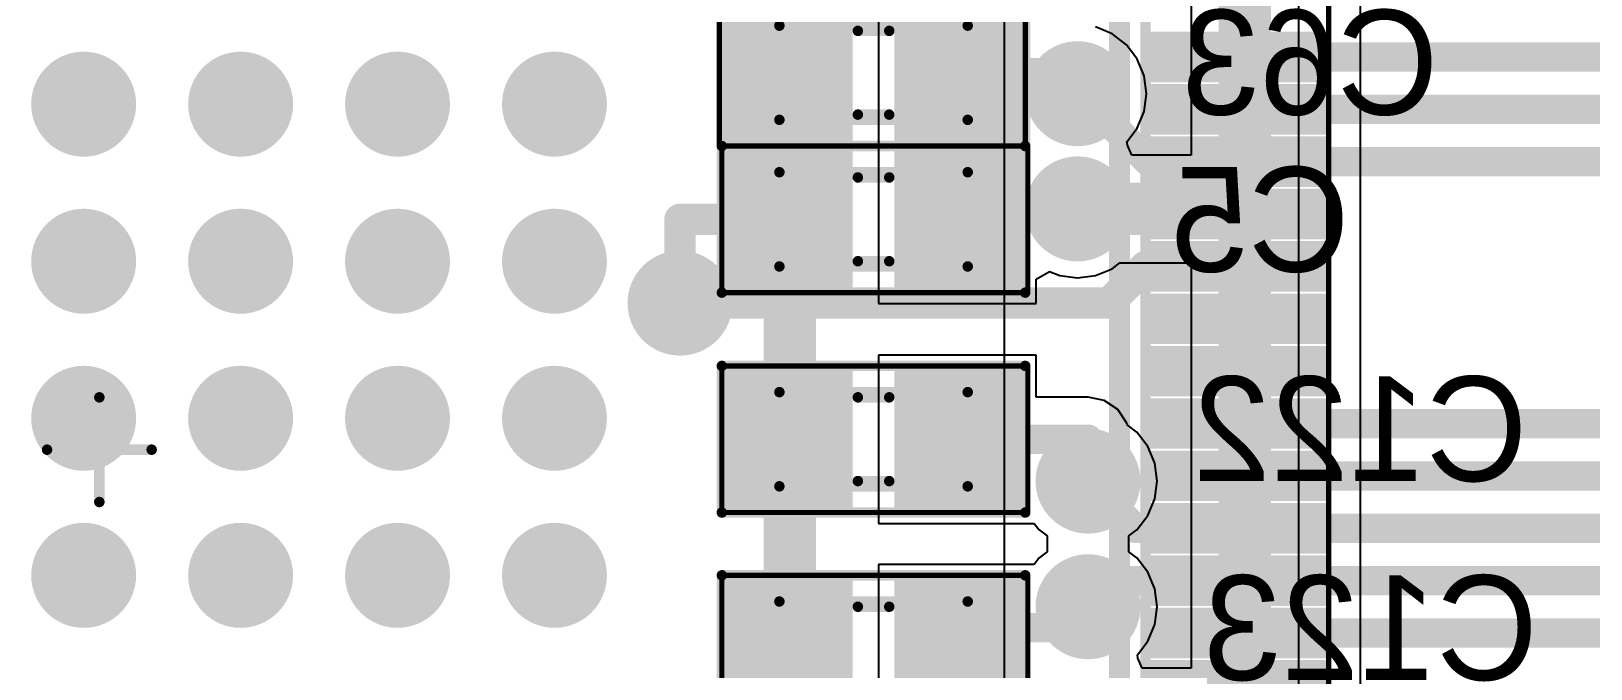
# Model space of a CAD drawing. Header units: millimetres. Extents: x 29 to 180, y 30 to 200.
# Drawn here: x 95.5 to 110.41, y 144.61 to 150.7 of the extents above; entities that cross this region are included whole.
import ezdxf

# ---------------------------------------------------------------- set-up
doc = ezdxf.new("R2010")
doc.units = ezdxf.units.MM
for name, color, linetype in [('BottomLayer', 5, 'Continuous'), ('BottomOverlay', 54, 'Continuous'), ('BottomPaste', 16, 'Continuous'), ('BottomSolder', 6, 'Continuous'), ('Mechanical13', 56, 'Continuous'), ('Mechanical15', 56, 'Continuous'), ('MultiLayer', 9, 'Continuous'), ('TopLayer', 1, 'Continuous'), ('TopOverlay', 2, 'Continuous'), ('TopPaste', 8, 'Continuous'), ('TopSolder', 216, 'Continuous'), ('ViaHoleLayer', 16, 'Continuous')]:
    doc.layers.add(name, color=color, linetype=linetype)

# ---------------------------------------------------------------- blocks, each defined once
blk = doc.blocks.new('SMD_C_0603_B_209')
at = {"layer": 'BottomLayer'}
for points in [[(-1.29999994, 0.5499989), (-1.29999994, -0.5499989), (-0.30000194, 0.5499989), (-0.30000194, -0.5499989)], [(0.2999994, 0.5499989), (0.2999994, -0.5499989), (1.2999974, 0.5499989), (1.2999974, -0.5499989)]]:
    blk.add_solid(points, dxfattribs=at)
at = {"layer": 'BottomOverlay', "const_width": 0.0999998}
for points in [[(-1.44999964, 0.7000011399999999), (-1.44999964, -0.7000011399999999)], [(1.44999964, 0.7000011399999999), (-1.44999964, 0.7000011399999999)], [(1.44999964, 0.7000011399999999), (1.44999964, -0.7000011399999999)], [(0.1499997, 0.40000174), (-0.1499997, 0.40000174)], [(0.1499997, -0.3999992), (-0.1499997, -0.3999992)], [(1.44999964, -0.7000011399999999), (-1.44999964, -0.7000011399999999)]]:
    blk.add_lwpolyline(points, dxfattribs=at)
at = {"layer": 'BottomOverlay', "const_width": 0.0499999}
for points in [[(-1.47499832, 0.7000011399999999, 1), (-1.42500096, 0.7000011399999999, 1)], [(-1.47499832, 0.7000011399999999, 1), (-1.42500096, 0.7000011399999999, 1)], [(1.42500096, 0.7000011399999999, 1), (1.47499832, 0.7000011399999999, 1)], [(1.42500096, 0.7000011399999999, 1), (1.47499832, 0.7000011399999999, 1)], [(-0.17499838, 0.40000174, 1), (-0.12500102, 0.40000174, 1)], [(0.12500102, 0.40000174, 1), (0.17499838, 0.40000174, 1)], [(-0.17499838, -0.3999992, 1), (-0.12500102, -0.3999992, 1)], [(0.12500102, -0.3999992, 1), (0.17499838, -0.3999992, 1)], [(-1.47499832, -0.7000011399999999, 1), (-1.42500096, -0.7000011399999999, 1)], [(-1.47499832, -0.7000011399999999, 1), (-1.42500096, -0.7000011399999999, 1)], [(1.42500096, -0.7000011399999999, 1), (1.47499832, -0.7000011399999999, 1)], [(1.42500096, -0.7000011399999999, 1), (1.47499832, -0.7000011399999999, 1)]]:
    blk.add_lwpolyline(points, format="xyb", close=True, dxfattribs=at)
at = {"layer": 'BottomPaste'}
for points in [[(-1.29999994, 0.5499989), (-1.29999994, -0.5499989), (-0.30000194, 0.5499989), (-0.30000194, -0.5499989)], [(0.2999994, 0.5499989), (0.2999994, -0.5499989), (1.2999974, 0.5499989), (1.2999974, -0.5499989)]]:
    blk.add_solid(points, dxfattribs=at)
at = {"layer": 'BottomSolder'}
for points in [[(-1.40159994, 0.6515989), (-1.40159994, -0.6515989), (-0.19840194, 0.6515989), (-0.19840194, -0.6515989)], [(0.1983994, 0.6515989), (0.1983994, -0.6515989), (1.4015974, 0.6515989), (1.4015974, -0.6515989)]]:
    blk.add_solid(points, dxfattribs=at)
at = {"layer": 'Mechanical13', "const_width": 0.0999998}
for points in [[(-0.90000074, 0.45000164), (-0.90000074, -0.4499991)], [(0.8999982, 0.45000164), (-0.90000074, 0.45000164)], [(0.8999982, 0.45000164), (0.8999982, -0.4499991)], [(0.8999982, -0.4499991), (-0.90000074, -0.4499991)]]:
    blk.add_lwpolyline(points, dxfattribs=at)
at = {"layer": 'Mechanical13', "const_width": 0.0499999}
for points in [[(-0.9249994199999999, 0.45000164, 1), (-0.8750020599999999, 0.45000164, 1)], [(-0.9249994199999999, 0.45000164, 1), (-0.8750020599999999, 0.45000164, 1)], [(0.8749995199999999, 0.45000164, 1), (0.9249968799999999, 0.45000164, 1)], [(0.8749995199999999, 0.45000164, 1), (0.9249968799999999, 0.45000164, 1)], [(-0.9249994199999999, -0.4499991, 1), (-0.8750020599999999, -0.4499991, 1)], [(-0.9249994199999999, -0.4499991, 1), (-0.8750020599999999, -0.4499991, 1)], [(0.8749995199999999, -0.4499991, 1), (0.9249968799999999, -0.4499991, 1)], [(0.8749995199999999, -0.4499991, 1), (0.9249968799999999, -0.4499991, 1)]]:
    blk.add_lwpolyline(points, format="xyb", close=True, dxfattribs=at)
at = {"layer": 'Mechanical15', "const_width": 0.0499999}
for points in [[(-1.47500086, 0.7000011399999999), (-1.47500086, -0.7000011399999999)], [(1.44999964, 0.7000011399999999), (-1.47500086, 0.7000011399999999)], [(1.44999964, 0.7000011399999999), (1.44999964, -0.7000011399999999)], [(1.44999964, -0.7000011399999999), (-1.47500086, -0.7000011399999999)]]:
    blk.add_lwpolyline(points, dxfattribs=at)
at = {"layer": 'Mechanical15', "const_width": 0.02499868}
for points in [[(-1.4875002, 0.7000011399999999, 1), (-1.46250152, 0.7000011399999999, 1)], [(-1.4875002, 0.7000011399999999, 1), (-1.46250152, 0.7000011399999999, 1)], [(1.4375003, 0.7000011399999999, 1), (1.46249898, 0.7000011399999999, 1)], [(1.4375003, 0.7000011399999999, 1), (1.46249898, 0.7000011399999999, 1)], [(-1.4875002, -0.7000011399999999, 1), (-1.46250152, -0.7000011399999999, 1)], [(-1.4875002, -0.7000011399999999, 1), (-1.46250152, -0.7000011399999999, 1)], [(1.4375003, -0.7000011399999999, 1), (1.46249898, -0.7000011399999999, 1)], [(1.4375003, -0.7000011399999999, 1), (1.46249898, -0.7000011399999999, 1)]]:
    blk.add_lwpolyline(points, format="xyb", close=True, dxfattribs=at)
blk = doc.blocks.new('SMD_C_0603_B_265')
at = {"layer": 'BottomLayer'}
for points in [[(-1.29999994, 0.5499989), (-1.29999994, -0.5499989), (-0.30000194, 0.5499989), (-0.30000194, -0.5499989)], [(0.2999994, 0.5499989), (0.2999994, -0.5499989), (1.2999974, 0.5499989), (1.2999974, -0.5499989)]]:
    blk.add_solid(points, dxfattribs=at)
at = {"layer": 'BottomOverlay', "const_width": 0.0999998}
for points in [[(-1.44999964, -0.7000011399999999), (-1.44999964, 0.7000011399999999)], [(-1.44999964, 0.7000011399999999), (1.44999964, 0.7000011399999999)], [(1.44999964, -0.7000011399999999), (1.44999964, 0.7000011399999999)], [(-0.1499997, 0.40000174), (0.1499997, 0.40000174)], [(-0.1499997, -0.3999992), (0.1499997, -0.3999992)], [(-1.44999964, -0.7000011399999999), (1.44999964, -0.7000011399999999)]]:
    blk.add_lwpolyline(points, dxfattribs=at)
at = {"layer": 'BottomOverlay', "const_width": 0.0499999}
for points in [[(-1.47499832, 0.7000011399999999, 1), (-1.42500096, 0.7000011399999999, 1)], [(-1.47499832, 0.7000011399999999, 1), (-1.42500096, 0.7000011399999999, 1)], [(1.42500096, 0.7000011399999999, 1), (1.47499832, 0.7000011399999999, 1)], [(1.42500096, 0.7000011399999999, 1), (1.47499832, 0.7000011399999999, 1)], [(-0.17499838, 0.40000174, 1), (-0.12500102, 0.40000174, 1)], [(0.12500102, 0.40000174, 1), (0.17499838, 0.40000174, 1)], [(-0.17499838, -0.3999992, 1), (-0.12500102, -0.3999992, 1)], [(0.12500102, -0.3999992, 1), (0.17499838, -0.3999992, 1)], [(-1.47499832, -0.7000011399999999, 1), (-1.42500096, -0.7000011399999999, 1)], [(-1.47499832, -0.7000011399999999, 1), (-1.42500096, -0.7000011399999999, 1)], [(1.42500096, -0.7000011399999999, 1), (1.47499832, -0.7000011399999999, 1)], [(1.42500096, -0.7000011399999999, 1), (1.47499832, -0.7000011399999999, 1)]]:
    blk.add_lwpolyline(points, format="xyb", close=True, dxfattribs=at)
at = {"layer": 'BottomPaste'}
for points in [[(-1.29999994, 0.5499989), (-1.29999994, -0.5499989), (-0.30000194, 0.5499989), (-0.30000194, -0.5499989)], [(0.2999994, 0.5499989), (0.2999994, -0.5499989), (1.2999974, 0.5499989), (1.2999974, -0.5499989)]]:
    blk.add_solid(points, dxfattribs=at)
at = {"layer": 'BottomSolder'}
for points in [[(-1.40159994, 0.6515989), (-1.40159994, -0.6515989), (-0.19840194, 0.6515989), (-0.19840194, -0.6515989)], [(0.1983994, 0.6515989), (0.1983994, -0.6515989), (1.4015974, 0.6515989), (1.4015974, -0.6515989)]]:
    blk.add_solid(points, dxfattribs=at)
at = {"layer": 'Mechanical13', "const_width": 0.0999998}
for points in [[(-0.90000074, -0.4499991), (-0.90000074, 0.45000164)], [(-0.90000074, 0.45000164), (0.8999982, 0.45000164)], [(0.8999982, -0.4499991), (0.8999982, 0.45000164)], [(-0.90000074, -0.4499991), (0.8999982, -0.4499991)]]:
    blk.add_lwpolyline(points, dxfattribs=at)
at = {"layer": 'Mechanical13', "const_width": 0.0499999}
for points in [[(-0.9249994199999999, 0.45000164, 1), (-0.8750020599999999, 0.45000164, 1)], [(-0.9249994199999999, 0.45000164, 1), (-0.8750020599999999, 0.45000164, 1)], [(0.8749995199999999, 0.45000164, 1), (0.9249968799999999, 0.45000164, 1)], [(0.8749995199999999, 0.45000164, 1), (0.9249968799999999, 0.45000164, 1)], [(-0.9249994199999999, -0.4499991, 1), (-0.8750020599999999, -0.4499991, 1)], [(-0.9249994199999999, -0.4499991, 1), (-0.8750020599999999, -0.4499991, 1)], [(0.8749995199999999, -0.4499991, 1), (0.9249968799999999, -0.4499991, 1)], [(0.8749995199999999, -0.4499991, 1), (0.9249968799999999, -0.4499991, 1)]]:
    blk.add_lwpolyline(points, format="xyb", close=True, dxfattribs=at)
at = {"layer": 'Mechanical15', "const_width": 0.0499999}
for points in [[(-1.47500086, -0.7000011399999999), (-1.47500086, 0.7000011399999999)], [(-1.47500086, 0.7000011399999999), (1.44999964, 0.7000011399999999)], [(1.44999964, -0.7000011399999999), (1.44999964, 0.7000011399999999)], [(-1.47500086, -0.7000011399999999), (1.44999964, -0.7000011399999999)]]:
    blk.add_lwpolyline(points, dxfattribs=at)
at = {"layer": 'Mechanical15', "const_width": 0.02499868}
for points in [[(-1.4875002, 0.7000011399999999, 1), (-1.46250152, 0.7000011399999999, 1)], [(-1.4875002, 0.7000011399999999, 1), (-1.46250152, 0.7000011399999999, 1)], [(1.4375003, 0.7000011399999999, 1), (1.46249898, 0.7000011399999999, 1)], [(1.4375003, 0.7000011399999999, 1), (1.46249898, 0.7000011399999999, 1)], [(-1.4875002, -0.7000011399999999, 1), (-1.46250152, -0.7000011399999999, 1)], [(-1.4875002, -0.7000011399999999, 1), (-1.46250152, -0.7000011399999999, 1)], [(1.4375003, -0.7000011399999999, 1), (1.46249898, -0.7000011399999999, 1)], [(1.4375003, -0.7000011399999999, 1), (1.46249898, -0.7000011399999999, 1)]]:
    blk.add_lwpolyline(points, format="xyb", close=True, dxfattribs=at)
blk = doc.blocks.new('SMD_C_0603_B_319')
at = {"layer": 'BottomLayer'}
for points in [[(-1.29999994, 0.5499989), (-1.29999994, -0.5499989), (-0.30000194, 0.5499989), (-0.30000194, -0.5499989)], [(0.2999994, 0.5499989), (0.2999994, -0.5499989), (1.2999974, 0.5499989), (1.2999974, -0.5499989)]]:
    blk.add_solid(points, dxfattribs=at)
at = {"layer": 'BottomOverlay', "const_width": 0.0999998}
for points in [[(-1.44999964, 0.7000011399999999), (-1.44999964, -0.7000011399999999)], [(1.44999964, 0.7000011399999999), (-1.44999964, 0.7000011399999999)], [(1.44999964, 0.7000011399999999), (1.44999964, -0.7000011399999999)], [(0.1499997, 0.40000174), (-0.1499997, 0.40000174)], [(0.1499997, -0.3999992), (-0.1499997, -0.3999992)], [(1.44999964, -0.7000011399999999), (-1.44999964, -0.7000011399999999)]]:
    blk.add_lwpolyline(points, dxfattribs=at)
at = {"layer": 'BottomOverlay', "const_width": 0.0499999}
for points in [[(-1.47499832, 0.7000011399999999, 1), (-1.42500096, 0.7000011399999999, 1)], [(-1.47499832, 0.7000011399999999, 1), (-1.42500096, 0.7000011399999999, 1)], [(1.42500096, 0.7000011399999999, 1), (1.47499832, 0.7000011399999999, 1)], [(1.42500096, 0.7000011399999999, 1), (1.47499832, 0.7000011399999999, 1)], [(-0.17499838, 0.40000174, 1), (-0.12500102, 0.40000174, 1)], [(0.12500102, 0.40000174, 1), (0.17499838, 0.40000174, 1)], [(-0.17499838, -0.3999992, 1), (-0.12500102, -0.3999992, 1)], [(0.12500102, -0.3999992, 1), (0.17499838, -0.3999992, 1)], [(-1.47499832, -0.7000011399999999, 1), (-1.42500096, -0.7000011399999999, 1)], [(-1.47499832, -0.7000011399999999, 1), (-1.42500096, -0.7000011399999999, 1)], [(1.42500096, -0.7000011399999999, 1), (1.47499832, -0.7000011399999999, 1)], [(1.42500096, -0.7000011399999999, 1), (1.47499832, -0.7000011399999999, 1)]]:
    blk.add_lwpolyline(points, format="xyb", close=True, dxfattribs=at)
at = {"layer": 'BottomPaste'}
for points in [[(-1.29999994, 0.5499989), (-1.29999994, -0.5499989), (-0.30000194, 0.5499989), (-0.30000194, -0.5499989)], [(0.2999994, 0.5499989), (0.2999994, -0.5499989), (1.2999974, 0.5499989), (1.2999974, -0.5499989)]]:
    blk.add_solid(points, dxfattribs=at)
at = {"layer": 'BottomSolder'}
for points in [[(-1.40159994, 0.6515989), (-1.40159994, -0.6515989), (-0.19840194, 0.6515989), (-0.19840194, -0.6515989)], [(0.1983994, 0.6515989), (0.1983994, -0.6515989), (1.4015974, 0.6515989), (1.4015974, -0.6515989)]]:
    blk.add_solid(points, dxfattribs=at)
at = {"layer": 'Mechanical13', "const_width": 0.0999998}
for points in [[(-0.90000074, 0.45000164), (-0.90000074, -0.4499991)], [(0.8999982, 0.45000164), (-0.90000074, 0.45000164)], [(0.8999982, 0.45000164), (0.8999982, -0.4499991)], [(0.8999982, -0.4499991), (-0.90000074, -0.4499991)]]:
    blk.add_lwpolyline(points, dxfattribs=at)
at = {"layer": 'Mechanical13', "const_width": 0.0499999}
for points in [[(-0.9249994199999999, 0.45000164, 1), (-0.8750020599999999, 0.45000164, 1)], [(-0.9249994199999999, 0.45000164, 1), (-0.8750020599999999, 0.45000164, 1)], [(0.8749995199999999, 0.45000164, 1), (0.9249968799999999, 0.45000164, 1)], [(0.8749995199999999, 0.45000164, 1), (0.9249968799999999, 0.45000164, 1)], [(-0.9249994199999999, -0.4499991, 1), (-0.8750020599999999, -0.4499991, 1)], [(-0.9249994199999999, -0.4499991, 1), (-0.8750020599999999, -0.4499991, 1)], [(0.8749995199999999, -0.4499991, 1), (0.9249968799999999, -0.4499991, 1)], [(0.8749995199999999, -0.4499991, 1), (0.9249968799999999, -0.4499991, 1)]]:
    blk.add_lwpolyline(points, format="xyb", close=True, dxfattribs=at)
at = {"layer": 'Mechanical15', "const_width": 0.0499999}
for points in [[(-1.47500086, 0.7000011399999999), (-1.47500086, -0.7000011399999999)], [(1.44999964, 0.7000011399999999), (-1.47500086, 0.7000011399999999)], [(1.44999964, 0.7000011399999999), (1.44999964, -0.7000011399999999)], [(1.44999964, -0.7000011399999999), (-1.47500086, -0.7000011399999999)]]:
    blk.add_lwpolyline(points, dxfattribs=at)
at = {"layer": 'Mechanical15', "const_width": 0.02499868}
for points in [[(-1.4875002, 0.7000011399999999, 1), (-1.46250152, 0.7000011399999999, 1)], [(-1.4875002, 0.7000011399999999, 1), (-1.46250152, 0.7000011399999999, 1)], [(1.4375003, 0.7000011399999999, 1), (1.46249898, 0.7000011399999999, 1)], [(1.4375003, 0.7000011399999999, 1), (1.46249898, 0.7000011399999999, 1)], [(-1.4875002, -0.7000011399999999, 1), (-1.46250152, -0.7000011399999999, 1)], [(-1.4875002, -0.7000011399999999, 1), (-1.46250152, -0.7000011399999999, 1)], [(1.4375003, -0.7000011399999999, 1), (1.46249898, -0.7000011399999999, 1)], [(1.4375003, -0.7000011399999999, 1), (1.46249898, -0.7000011399999999, 1)]]:
    blk.add_lwpolyline(points, format="xyb", close=True, dxfattribs=at)
blk = doc.blocks.new('SMD_C_0603_B_320')
at = {"layer": 'BottomLayer'}
for points in [[(-1.29999994, 0.5499989), (-1.29999994, -0.5499989), (-0.30000194, 0.5499989), (-0.30000194, -0.5499989)], [(0.2999994, 0.5499989), (0.2999994, -0.5499989), (1.2999974, 0.5499989), (1.2999974, -0.5499989)]]:
    blk.add_solid(points, dxfattribs=at)
at = {"layer": 'BottomOverlay', "const_width": 0.0999998}
for points in [[(-1.44999964, 0.7000011399999999), (-1.44999964, -0.7000011399999999)], [(1.44999964, 0.7000011399999999), (-1.44999964, 0.7000011399999999)], [(1.44999964, 0.7000011399999999), (1.44999964, -0.7000011399999999)], [(0.1499997, 0.40000174), (-0.1499997, 0.40000174)], [(0.1499997, -0.3999992), (-0.1499997, -0.3999992)], [(1.44999964, -0.7000011399999999), (-1.44999964, -0.7000011399999999)]]:
    blk.add_lwpolyline(points, dxfattribs=at)
at = {"layer": 'BottomOverlay', "const_width": 0.0499999}
for points in [[(-1.47499832, 0.7000011399999999, 1), (-1.42500096, 0.7000011399999999, 1)], [(-1.47499832, 0.7000011399999999, 1), (-1.42500096, 0.7000011399999999, 1)], [(1.42500096, 0.7000011399999999, 1), (1.47499832, 0.7000011399999999, 1)], [(1.42500096, 0.7000011399999999, 1), (1.47499832, 0.7000011399999999, 1)], [(-0.17499838, 0.40000174, 1), (-0.12500102, 0.40000174, 1)], [(0.12500102, 0.40000174, 1), (0.17499838, 0.40000174, 1)], [(-0.17499838, -0.3999992, 1), (-0.12500102, -0.3999992, 1)], [(0.12500102, -0.3999992, 1), (0.17499838, -0.3999992, 1)], [(-1.47499832, -0.7000011399999999, 1), (-1.42500096, -0.7000011399999999, 1)], [(-1.47499832, -0.7000011399999999, 1), (-1.42500096, -0.7000011399999999, 1)], [(1.42500096, -0.7000011399999999, 1), (1.47499832, -0.7000011399999999, 1)], [(1.42500096, -0.7000011399999999, 1), (1.47499832, -0.7000011399999999, 1)]]:
    blk.add_lwpolyline(points, format="xyb", close=True, dxfattribs=at)
at = {"layer": 'BottomPaste'}
for points in [[(-1.29999994, 0.5499989), (-1.29999994, -0.5499989), (-0.30000194, 0.5499989), (-0.30000194, -0.5499989)], [(0.2999994, 0.5499989), (0.2999994, -0.5499989), (1.2999974, 0.5499989), (1.2999974, -0.5499989)]]:
    blk.add_solid(points, dxfattribs=at)
at = {"layer": 'BottomSolder'}
for points in [[(-1.40159994, 0.6515989), (-1.40159994, -0.6515989), (-0.19840194, 0.6515989), (-0.19840194, -0.6515989)], [(0.1983994, 0.6515989), (0.1983994, -0.6515989), (1.4015974, 0.6515989), (1.4015974, -0.6515989)]]:
    blk.add_solid(points, dxfattribs=at)
at = {"layer": 'Mechanical13', "const_width": 0.0999998}
for points in [[(-0.90000074, 0.45000164), (-0.90000074, -0.4499991)], [(0.8999982, 0.45000164), (-0.90000074, 0.45000164)], [(0.8999982, 0.45000164), (0.8999982, -0.4499991)], [(0.8999982, -0.4499991), (-0.90000074, -0.4499991)]]:
    blk.add_lwpolyline(points, dxfattribs=at)
at = {"layer": 'Mechanical13', "const_width": 0.0499999}
for points in [[(-0.9249994199999999, 0.45000164, 1), (-0.8750020599999999, 0.45000164, 1)], [(-0.9249994199999999, 0.45000164, 1), (-0.8750020599999999, 0.45000164, 1)], [(0.8749995199999999, 0.45000164, 1), (0.9249968799999999, 0.45000164, 1)], [(0.8749995199999999, 0.45000164, 1), (0.9249968799999999, 0.45000164, 1)], [(-0.9249994199999999, -0.4499991, 1), (-0.8750020599999999, -0.4499991, 1)], [(-0.9249994199999999, -0.4499991, 1), (-0.8750020599999999, -0.4499991, 1)], [(0.8749995199999999, -0.4499991, 1), (0.9249968799999999, -0.4499991, 1)], [(0.8749995199999999, -0.4499991, 1), (0.9249968799999999, -0.4499991, 1)]]:
    blk.add_lwpolyline(points, format="xyb", close=True, dxfattribs=at)
at = {"layer": 'Mechanical15', "const_width": 0.0499999}
for points in [[(-1.47500086, 0.7000011399999999), (-1.47500086, -0.7000011399999999)], [(1.44999964, 0.7000011399999999), (-1.47500086, 0.7000011399999999)], [(1.44999964, 0.7000011399999999), (1.44999964, -0.7000011399999999)], [(1.44999964, -0.7000011399999999), (-1.47500086, -0.7000011399999999)]]:
    blk.add_lwpolyline(points, dxfattribs=at)
at = {"layer": 'Mechanical15', "const_width": 0.02499868}
for points in [[(-1.4875002, 0.7000011399999999, 1), (-1.46250152, 0.7000011399999999, 1)], [(-1.4875002, 0.7000011399999999, 1), (-1.46250152, 0.7000011399999999, 1)], [(1.4375003, 0.7000011399999999, 1), (1.46249898, 0.7000011399999999, 1)], [(1.4375003, 0.7000011399999999, 1), (1.46249898, 0.7000011399999999, 1)], [(-1.4875002, -0.7000011399999999, 1), (-1.46250152, -0.7000011399999999, 1)], [(-1.4875002, -0.7000011399999999, 1), (-1.46250152, -0.7000011399999999, 1)], [(1.4375003, -0.7000011399999999, 1), (1.46249898, -0.7000011399999999, 1)], [(1.4375003, -0.7000011399999999, 1), (1.46249898, -0.7000011399999999, 1)]]:
    blk.add_lwpolyline(points, format="xyb", close=True, dxfattribs=at)
blk = doc.blocks.new('SOT486_1_V_621')
at = {"layer": 'Mechanical13', "const_width": 0.0999998}
blk.add_lwpolyline([(10.00000032, 10.00000032), (-9.99999778, 10.00000032)], dxfattribs=at)
at = {"layer": 'Mechanical15'}
for points, const_width in [([(11.7500019, 11.7500019), (-11.74999936, 11.7500019)], 0.0499999), ([(2.54e-06, -0.499999), (2.54e-06, 0.50000154)], 0.0999998), ([(0.50000154, 0), (-0.499999, 0)], 0.0999998)]:
    blk.add_lwpolyline(points, dxfattribs=dict(at, const_width=const_width))
at = {"layer": 'Mechanical15', "const_width": 0.0499999}
for points in [[(-0.02499614, 0.50000154, 1), (0.02500122, 0.50000154, 1)], [(-0.52499768, 0, 1), (-0.47500032, 0, 1)], [(0.47500286, 0, 1), (0.52500022, 0, 1)], [(-0.02499614, -0.499999, 1), (0.02500122, -0.499999, 1)]]:
    blk.add_lwpolyline(points, format="xyb", close=True, dxfattribs=at)
at = {"layer": 'TopLayer'}
for points in [[(-3.8899973, 10.15000256), (-3.60999786, 10.15000256), (-3.8899973, 11.64999956), (-3.60999786, 11.64999956)], [(-3.3899983, 10.15000256), (-3.10999886, 10.15000256), (-3.3899983, 11.64999956), (-3.10999886, 11.64999956)], [(-2.8899993, 10.15000256), (-2.60999986, 10.15000256), (-2.8899993, 11.64999956), (-2.60999986, 11.64999956)], [(-2.38999776, 10.15000256), (-2.10999832, 10.15000256), (-2.38999776, 11.64999956), (-2.10999832, 11.64999956)], [(-1.88999876, 10.15000256), (-1.60999932, 10.15000256), (-1.88999876, 11.64999956), (-1.60999932, 11.64999956)], [(-1.38999722, 10.15000256), (-1.10999778, 10.15000256), (-1.38999722, 11.64999956), (-1.10999778, 11.64999956)], [(-0.88999822, 10.15000256), (-0.60999878, 10.15000256), (-0.88999822, 11.64999956), (-0.60999878, 11.64999956)], [(-0.38999922, 10.15000256), (-0.10999978, 10.15000256), (-0.38999922, 11.64999956), (-0.10999978, 11.64999956)], [(0.11000232, 10.15000256), (0.39000176, 10.15000256), (0.11000232, 11.64999956), (0.39000176, 11.64999956)], [(0.61000132, 10.15000256), (0.89000076, 10.15000256), (0.61000132, 11.64999956), (0.89000076, 11.64999956)], [(1.11000286, 10.15000256), (1.3900023, 10.15000256), (1.11000286, 11.64999956), (1.3900023, 11.64999956)], [(1.61000186, 10.15000256), (1.8900013, 10.15000256), (1.61000186, 11.64999956), (1.8900013, 11.64999956)]]:
    blk.add_solid(points, dxfattribs=at)
at = {"layer": 'TopOverlay', "const_width": 0.1999996}
blk.add_lwpolyline([(9.750000819999999, 9.750000819999999), (-9.74999828, 9.750000819999999)], dxfattribs=at)
at = {"layer": 'TopPaste'}
for points in [[(-3.8899973, 10.15000256), (-3.60999786, 10.15000256), (-3.8899973, 11.64999956), (-3.60999786, 11.64999956)], [(-3.3899983, 10.15000256), (-3.10999886, 10.15000256), (-3.3899983, 11.64999956), (-3.10999886, 11.64999956)], [(-2.8899993, 10.15000256), (-2.60999986, 10.15000256), (-2.8899993, 11.64999956), (-2.60999986, 11.64999956)], [(-2.38999776, 10.15000256), (-2.10999832, 10.15000256), (-2.38999776, 11.64999956), (-2.10999832, 11.64999956)], [(-1.88999876, 10.15000256), (-1.60999932, 10.15000256), (-1.88999876, 11.64999956), (-1.60999932, 11.64999956)], [(-1.38999722, 10.15000256), (-1.10999778, 10.15000256), (-1.38999722, 11.64999956), (-1.10999778, 11.64999956)], [(-0.88999822, 10.15000256), (-0.60999878, 10.15000256), (-0.88999822, 11.64999956), (-0.60999878, 11.64999956)], [(-0.38999922, 10.15000256), (-0.10999978, 10.15000256), (-0.38999922, 11.64999956), (-0.10999978, 11.64999956)], [(0.11000232, 10.15000256), (0.39000176, 10.15000256), (0.11000232, 11.64999956), (0.39000176, 11.64999956)], [(0.61000132, 10.15000256), (0.89000076, 10.15000256), (0.61000132, 11.64999956), (0.89000076, 11.64999956)], [(1.11000286, 10.15000256), (1.3900023, 10.15000256), (1.11000286, 11.64999956), (1.3900023, 11.64999956)], [(1.61000186, 10.15000256), (1.8900013, 10.15000256), (1.61000186, 11.64999956), (1.8900013, 11.64999956)]]:
    blk.add_solid(points, dxfattribs=at)
at = {"layer": 'TopSolder'}
for points in [[(-3.9915973, 10.04840256), (-3.50839786, 10.04840256), (-3.9915973, 11.75159956), (-3.50839786, 11.75159956)], [(-3.4915983, 10.04840256), (-3.00839886, 10.04840256), (-3.4915983, 11.75159956), (-3.00839886, 11.75159956)], [(-2.9915993, 10.04840256), (-2.50839986, 10.04840256), (-2.9915993, 11.75159956), (-2.50839986, 11.75159956)], [(-2.49159776, 10.04840256), (-2.00839832, 10.04840256), (-2.49159776, 11.75159956), (-2.00839832, 11.75159956)], [(-1.99159876, 10.04840256), (-1.50839932, 10.04840256), (-1.99159876, 11.75159956), (-1.50839932, 11.75159956)], [(-1.49159722, 10.04840256), (-1.00839778, 10.04840256), (-1.49159722, 11.75159956), (-1.00839778, 11.75159956)], [(-0.99159822, 10.04840256), (-0.5083987799999999, 10.04840256), (-0.99159822, 11.75159956), (-0.5083987799999999, 11.75159956)], [(-0.4915992199999999, 10.04840256), (-0.008399779999999999, 10.04840256), (-0.4915992199999999, 11.75159956), (-0.008399779999999999, 11.75159956)], [(0.00840232, 10.04840256), (0.49160176, 10.04840256), (0.00840232, 11.75159956), (0.49160176, 11.75159956)], [(0.5084013199999999, 10.04840256), (0.99160076, 10.04840256), (0.5084013199999999, 11.75159956), (0.99160076, 11.75159956)], [(1.00840286, 10.04840256), (1.4916023, 10.04840256), (1.00840286, 11.75159956), (1.4916023, 11.75159956)], [(1.50840186, 10.04840256), (1.9916013, 10.04840256), (1.50840186, 11.75159956), (1.9916013, 11.75159956)], [(2.00840086, 10.04840256), (2.4916003, 10.04840256), (2.00840086, 11.75159956), (2.4916003, 11.75159956)]]:
    blk.add_solid(points, dxfattribs=at)

msp = doc.modelspace()

# ---------------------------------------------------------------- linework, layer by layer
at = {"layer": 'BottomLayer'}
for p, q in [((108.1999995, 156.88612768), (108.20000204, 137.06702584)), ((107.61387418, 149.00000172), (107.61387418, 156.20000002)), ((106.58612922, 155.06882118), (106.58612922, 149.51363544)), ((103.59600566, 150.8960025), (103.59600566, 149.49600276)), ((105.82982136, 150.67127092), (105.67072846, 150.73716868)), ((105.9664378, 150.56644004), (105.82982136, 150.67127092)), ((106.07126868, 150.4298236), (105.9664378, 150.56644004)), ((106.13716644, 150.2707307), (106.07126868, 150.4298236)), ((106.1596429, 150.10000206), (106.13716644, 150.2707307)), ((106.13716644, 149.92927342), (106.1596429, 150.10000206)), ((106.07126868, 149.77018052), (106.13716644, 149.92927342)), ((105.97186578, 149.64063544), (106.07126868, 149.77018052)), ((105.97726836, 149.60874574), (105.97186578, 149.64063544)), ((106.01876688, 149.51363544), (105.97726836, 149.60874574)), ((103.59600566, 149.49600276), (103.5960082, 149.49600276)), ((103.5960082, 149.49600276), (103.5960082, 148.09600302)), ((106.58612922, 149.51363544), (106.01876688, 149.51363544)), ((107.61387418, 143.99977296), (107.61387418, 149.00000172)), ((105.8296715, 148.4284941), (105.90447196, 148.48589048)), ((105.90447196, 148.48589048), (106.58612922, 148.48589048)), ((106.58612922, 148.48589048), (106.58612922, 144.61364524)), ((105.1040062, 148.32858066), (105.23100874, 148.40323634)), ((105.23100874, 148.40323634), (105.32912132, 148.36259634)), ((105.32912132, 148.36259634), (105.49984996, 148.34011988)), ((105.49984996, 148.34011988), (105.6705786, 148.36259634)), ((105.6705786, 148.36259634), (105.8296715, 148.4284941)), ((105.1040062, 148.09600302), (105.1040062, 148.32858066)), ((103.5960082, 148.09600302), (105.1040062, 148.09600302)), ((105.1040062, 147.60399994), (103.5960082, 147.60399994)), ((103.5960082, 147.60399994), (103.5960082, 145.99600214)), ((105.1040062, 147.20171982), (105.1040062, 147.60399994)), ((105.60000216, 147.20171982), (105.1040062, 147.20171982)), ((105.75373312, 147.17114076), (105.60000216, 147.20171982)), ((105.88406052, 147.0840594), (105.75373312, 147.17114076)), ((105.97114188, 146.953732), (105.88406052, 147.0840594)), ((105.97446674, 146.93701372), (105.97114188, 146.953732)), ((106.06644014, 146.86643982), (105.97446674, 146.93701372)), ((106.17127102, 146.72982338), (106.06644014, 146.86643982)), ((106.23716878, 146.57073048), (106.17127102, 146.72982338)), ((106.25964524, 146.40000184), (106.23716878, 146.57073048)), ((106.23716878, 146.2292732), (106.25964524, 146.40000184)), ((106.17127102, 146.0701803), (106.23716878, 146.2292732)), ((103.5960082, 145.99600214), (105.08565216, 145.99600214)), ((105.08565216, 145.99600214), (105.13356418, 145.93356386)), ((106.06644014, 145.93356386), (106.17127102, 146.0701803)), ((105.13356418, 145.93356386), (105.20835194, 145.8761751)), ((105.20835194, 145.8761751), (105.20835194, 145.72382844)), ((105.99165238, 145.8761751), (106.06644014, 145.93356386)), ((105.99165238, 145.72382844), (105.99165238, 145.8761751)), ((105.13356418, 145.66643968), (105.08565216, 145.60399886)), ((105.20835194, 145.72382844), (105.13356418, 145.66643968)), ((106.06644014, 145.66643968), (105.99165238, 145.72382844)), ((106.17127102, 145.52982324), (106.06644014, 145.66643968)), ((105.08565216, 145.60399886), (103.5960082, 145.60399886)), ((103.5960082, 145.60399886), (103.5960082, 143.99600106)), ((106.23716878, 145.37073034), (106.17127102, 145.52982324)), ((106.25964524, 145.2000017), (106.23716878, 145.37073034)), ((106.23716878, 145.02927306), (106.25964524, 145.2000017)), ((106.17127102, 144.87018016), (106.23716878, 145.02927306)), ((106.07187574, 144.74064524), (106.17127102, 144.87018016)), ((106.07728848, 144.7087149), (106.07187574, 144.74064524)), ((106.11878192, 144.61364524), (106.07728848, 144.7087149)), ((106.58612922, 144.61364524), (106.11878192, 144.61364524))]:
    msp.add_line(p, q, dxfattribs=at)
for points, const_width in [([(107.1000017, 149.00000172), (107.1000017, 156.20000002)], 0.499999), ([(102.75000532, 150.30000166), (102.75000532, 151.7000014)], 0.499999), ([(102.75000786, 148.90000192), (102.75000786, 150.29999912)], 0.499999), ([(102.75000532, 150.30000166), (102.75000786, 150.29999912)], 0.2999994), ([(104.35000466, 150.30000166), (105.30000022, 150.30000166)], 0.27999944), ([(105.30000022, 150.30000166), (105.49999982, 150.10000206)], 0.27999944), ([(105.49984996, 148.99976296), (107.09976294, 148.99976296)], 0.499999), ([(107.09976294, 148.99976296), (107.1000017, 149.00000172)], 0.499999), ([(107.1000017, 143.99977296), (107.1000017, 149.00000172)], 0.499999), ([(102.75000786, 146.80000104), (102.75000786, 148.90000192)], 0.499999), ([(104.450007, 148.80000212), (104.64976784, 148.99976296)], 0.2999994), ([(104.64976784, 148.99976296), (105.49984996, 148.99976296)], 0.2999994), ([(101.6999998, 148.10000098), (101.6999998, 148.90000192)], 0.2999994), ([(101.6999998, 148.90000192), (102.75000786, 148.90000192)], 0.2999994), ([(104.3500072, 148.90000192), (104.450007, 148.80000212)], 0.2999994), ([(102.75000786, 144.79999996), (102.75000786, 146.80000104)], 0.499999), ([(104.3500072, 146.80000104), (105.60000216, 146.80000104)], 0.27999944), ([(105.60000216, 146.40000184), (105.60000216, 146.80000104)], 0.27999944), ([(104.3500072, 145.1000019), (104.450007, 145.0000021)], 0.27999944), ([(105.49999982, 145.0000021), (105.60000216, 145.10000444)], 0.27999944), ([(105.60000216, 145.10000444), (105.60000216, 145.2000017)], 0.27999944), ([(102.75000786, 143.20000062), (102.75000786, 144.79999996)], 0.499999), ([(104.450007, 145.0000021), (105.49999982, 145.0000021)], 0.27999944)]:
    msp.add_lwpolyline(points, dxfattribs=dict(at, const_width=const_width))
for points, const_width in [([(102.62500684, 150.30000166, 1), (102.8750038, 150.30000166, 1)], 0.2499995), ([(102.62500938, 150.29999912, 1), (102.87500634, 150.29999912, 1)], 0.2499995), ([(102.67500674, 150.30000166, 1), (102.8250039, 150.30000166, 1)], 0.1499997), ([(102.67500928, 150.29999912, 1), (102.82500644, 150.29999912, 1)], 0.1499997), ([(104.2800048, 150.30000166, 1), (104.42000452, 150.30000166, 1)], 0.13999972), ([(105.30000022, 150.10000206, 1), (105.69999942, 150.10000206, 1)], 0.3999992), ([(105.23000036, 150.30000166, 1), (105.37000008, 150.30000166, 1)], 0.13999972), ([(105.23000036, 150.30000166, 1), (105.37000008, 150.30000166, 1)], 0.13999972), ([(95.79997096, 149.999954, 1), (96.19997015999999, 149.999954, 1)], 0.3999992), ([(97.2999705, 149.999954, 1), (97.6999697, 149.999954, 1)], 0.3999992), ([(98.79997003999999, 149.999954, 1), (99.19996924, 149.999954, 1)], 0.3999992), ([(100.29996958, 149.999954, 1), (100.69996878, 149.999954, 1)], 0.3999992), ([(105.42999996, 150.10000206, 1), (105.56999968, 150.10000206, 1)], 0.13999972), ([(105.29985036, 148.99976296, 1), (105.69984956, 148.99976296, 1)], 0.3999992), ([(105.37485148, 148.99976296, 1), (105.62484844, 148.99976296, 1)], 0.2499995), ([(106.97476446, 148.99976296, 1), (107.22476142, 148.99976296, 1)], 0.2499995), ([(106.97476446, 148.99976296, 1), (107.22476142, 148.99976296, 1)], 0.2499995), ([(106.97500322, 149.00000172, 1), (107.22500018, 149.00000172, 1)], 0.2499995), ([(106.97500322, 149.00000172, 1), (107.22500018, 149.00000172, 1)], 0.2499995), ([(106.97500322, 149.00000172, 1), (107.22500018, 149.00000172, 1)], 0.2499995), ([(102.62500938, 148.90000192, 1), (102.87500634, 148.90000192, 1)], 0.2499995), ([(102.62500938, 148.90000192, 1), (102.87500634, 148.90000192, 1)], 0.2499995), ([(104.57476926, 148.99976296, 1), (104.72476642, 148.99976296, 1)], 0.1499997), ([(104.57476926, 148.99976296, 1), (104.72476642, 148.99976296, 1)], 0.1499997), ([(105.42485138, 148.99976296, 1), (105.57484854, 148.99976296, 1)], 0.1499997), ([(101.62500122, 148.90000192, 1), (101.77499838, 148.90000192, 1)], 0.1499997), ([(101.62500122, 148.90000192, 1), (101.77499838, 148.90000192, 1)], 0.1499997), ([(102.67500928, 148.90000192, 1), (102.82500644, 148.90000192, 1)], 0.1499997), ([(104.27500862, 148.90000192, 1), (104.42500578, 148.90000192, 1)], 0.1499997), ([(104.37500842, 148.80000212, 1), (104.52500558, 148.80000212, 1)], 0.1499997), ([(104.37500842, 148.80000212, 1), (104.52500558, 148.80000212, 1)], 0.1499997), ([(95.79997096, 148.49995446, 1), (96.19997015999999, 148.49995446, 1)], 0.3999992), ([(97.2999705, 148.49995446, 1), (97.6999697, 148.49995446, 1)], 0.3999992), ([(98.79997003999999, 148.49995446, 1), (99.19996924, 148.49995446, 1)], 0.3999992), ([(100.29996958, 148.49995446, 1), (100.69996878, 148.49995446, 1)], 0.3999992), ([(101.5000002, 148.10000098, 1), (101.8999994, 148.10000098, 1)], 0.3999992), ([(101.62500122, 148.10000098, 1), (101.77499838, 148.10000098, 1)], 0.1499997), ([(95.79997096, 146.99995492, 1), (96.19997015999999, 146.99995492, 1)], 0.3999992), ([(97.2999705, 146.99995492, 1), (97.6999697, 146.99995492, 1)], 0.3999992), ([(98.79997003999999, 146.99995492, 1), (99.19996924, 146.99995492, 1)], 0.3999992), ([(100.29996958, 146.99995492, 1), (100.69996878, 146.99995492, 1)], 0.3999992), ([(102.62500938, 146.80000104, 1), (102.87500634, 146.80000104, 1)], 0.2499995), ([(102.62500938, 146.80000104, 1), (102.87500634, 146.80000104, 1)], 0.2499995), ([(104.28000734, 146.80000104, 1), (104.42000706, 146.80000104, 1)], 0.13999972), ([(105.5300023, 146.80000104, 1), (105.67000202, 146.80000104, 1)], 0.13999972), ([(105.5300023, 146.80000104, 1), (105.67000202, 146.80000104, 1)], 0.13999972), ([(105.40000256, 146.40000184, 1), (105.80000176, 146.40000184, 1)], 0.3999992), ([(105.5300023, 146.40000184, 1), (105.67000202, 146.40000184, 1)], 0.13999972), ([(95.79997096, 145.49995538, 1), (96.19997015999999, 145.49995538, 1)], 0.3999992), ([(97.2999705, 145.49995538, 1), (97.6999697, 145.49995538, 1)], 0.3999992), ([(98.79997003999999, 145.49995538, 1), (99.19996924, 145.49995538, 1)], 0.3999992), ([(100.29996958, 145.49995538, 1), (100.69996878, 145.49995538, 1)], 0.3999992), ([(105.40000256, 145.2000017, 1), (105.80000176, 145.2000017, 1)], 0.3999992), ([(104.28000734, 145.1000019, 1), (104.42000706, 145.1000019, 1)], 0.13999972), ([(105.5300023, 145.2000017, 1), (105.67000202, 145.2000017, 1)], 0.13999972), ([(105.5300023, 145.10000444, 1), (105.67000202, 145.10000444, 1)], 0.13999972), ([(105.5300023, 145.10000444, 1), (105.67000202, 145.10000444, 1)], 0.13999972), ([(102.62500938, 144.79999996, 1), (102.87500634, 144.79999996, 1)], 0.2499995), ([(102.62500938, 144.79999996, 1), (102.87500634, 144.79999996, 1)], 0.2499995), ([(104.38000714, 145.0000021, 1), (104.52000686, 145.0000021, 1)], 0.13999972), ([(104.38000714, 145.0000021, 1), (104.52000686, 145.0000021, 1)], 0.13999972), ([(105.42999996, 145.0000021, 1), (105.56999968, 145.0000021, 1)], 0.13999972), ([(105.42999996, 145.0000021, 1), (105.56999968, 145.0000021, 1)], 0.13999972)]:
    msp.add_lwpolyline(points, format="xyb", close=True, dxfattribs=dict(at, const_width=const_width))
at = {"layer": 'BottomSolder', "const_width": 0.5015992}
for points in [[(105.24920022, 150.10000206, 1), (105.75079942, 150.10000206, 1)], [(95.74917096, 149.999954, 1), (96.25077015999999, 149.999954, 1)], [(97.24917049999999, 149.999954, 1), (97.75076969999999, 149.999954, 1)], [(98.74917004, 149.999954, 1), (99.25076924, 149.999954, 1)], [(100.24916958, 149.999954, 1), (100.75076878, 149.999954, 1)], [(105.24905036, 148.99976296, 1), (105.75064956, 148.99976296, 1)], [(95.74917096, 148.49995446, 1), (96.25077015999999, 148.49995446, 1)], [(97.24917049999999, 148.49995446, 1), (97.75076969999999, 148.49995446, 1)], [(98.74917004, 148.49995446, 1), (99.25076924, 148.49995446, 1)], [(100.24916958, 148.49995446, 1), (100.75076878, 148.49995446, 1)], [(101.4492002, 148.10000098, 1), (101.9507994, 148.10000098, 1)], [(95.74917096, 146.99995492, 1), (96.25077015999999, 146.99995492, 1)], [(97.24917049999999, 146.99995492, 1), (97.75076969999999, 146.99995492, 1)], [(98.74917004, 146.99995492, 1), (99.25076924, 146.99995492, 1)], [(100.24916958, 146.99995492, 1), (100.75076878, 146.99995492, 1)], [(105.34920256, 146.40000184, 1), (105.85080176, 146.40000184, 1)], [(95.74917096, 145.49995538, 1), (96.25077015999999, 145.49995538, 1)], [(97.24917049999999, 145.49995538, 1), (97.75076969999999, 145.49995538, 1)], [(98.74917004, 145.49995538, 1), (99.25076924, 145.49995538, 1)], [(100.24916958, 145.49995538, 1), (100.75076878, 145.49995538, 1)], [(105.34920256, 145.2000017, 1), (105.85080176, 145.2000017, 1)]]:
    msp.add_lwpolyline(points, format="xyb", close=True, dxfattribs=at)
at = {"layer": 'MultiLayer', "const_width": 0.3999992}
for points in [[(105.30000022, 150.10000206, 1), (105.69999942, 150.10000206, 1)], [(95.79997096, 149.999954, 1), (96.19997015999999, 149.999954, 1)], [(97.2999705, 149.999954, 1), (97.6999697, 149.999954, 1)], [(98.79997003999999, 149.999954, 1), (99.19996924, 149.999954, 1)], [(100.29996958, 149.999954, 1), (100.69996878, 149.999954, 1)], [(105.29985036, 148.99976296, 1), (105.69984956, 148.99976296, 1)], [(95.79997096, 148.49995446, 1), (96.19997015999999, 148.49995446, 1)], [(97.2999705, 148.49995446, 1), (97.6999697, 148.49995446, 1)], [(98.79997003999999, 148.49995446, 1), (99.19996924, 148.49995446, 1)], [(100.29996958, 148.49995446, 1), (100.69996878, 148.49995446, 1)], [(101.5000002, 148.10000098, 1), (101.8999994, 148.10000098, 1)], [(95.79997096, 146.99995492, 1), (96.19997015999999, 146.99995492, 1)], [(97.2999705, 146.99995492, 1), (97.6999697, 146.99995492, 1)], [(98.79997003999999, 146.99995492, 1), (99.19996924, 146.99995492, 1)], [(100.29996958, 146.99995492, 1), (100.69996878, 146.99995492, 1)], [(105.40000256, 146.40000184, 1), (105.80000176, 146.40000184, 1)], [(95.79997096, 145.49995538, 1), (96.19997015999999, 145.49995538, 1)], [(97.2999705, 145.49995538, 1), (97.6999697, 145.49995538, 1)], [(98.79997003999999, 145.49995538, 1), (99.19996924, 145.49995538, 1)], [(100.29996958, 145.49995538, 1), (100.69996878, 145.49995538, 1)], [(105.40000256, 145.2000017, 1), (105.80000176, 145.2000017, 1)]]:
    msp.add_lwpolyline(points, format="xyb", close=True, dxfattribs=at)
at = {"layer": 'TopLayer'}
msp.add_line((104.79999868, 155.69999594), (104.79999868, 137.80000126), dxfattribs=at)
for points, const_width in [([(107.05000688, 150.44999882), (112.94999762, 150.44999882)], 0.27999944), ([(105.49999982, 150.10000206), (105.52917426, 150.10000206)], 0.27999944), ([(105.52917426, 150.10000206), (106.1791755, 149.45000082)], 0.27999944), ([(107.05000688, 149.94999982), (113.3500019, 149.94999982)], 0.27999944), ([(106.1791755, 149.45000082), (115.74999964, 149.45000082)], 0.27999944), ([(105.49984996, 148.99976296), (105.69976066, 148.99976296)], 0.2999994), ([(105.64999698, 148.94999928), (105.69976066, 148.99976296)], 0.2999994), ([(105.64999698, 148.94999928), (107.05000688, 148.94999928)], 0.2999994), ([(105.80000176, 148.10000098), (106.15000106, 148.45000028)], 0.2999994), ([(106.15000106, 148.45000028), (107.05000688, 148.45000028)], 0.2999994), ([(101.6999998, 148.10000098), (105.80000176, 148.10000098)], 0.2999994), ([(107.05000688, 146.95000074), (114.15000284, 146.95000074)], 0.27999944), ([(107.05000688, 146.4499992), (114.54999696, 146.4499992)], 0.27999944), ([(105.60000216, 146.40000184), (106.0500038, 145.9500002)], 0.27999944), ([(106.0500038, 145.9500002), (114.85000144, 145.9500002)], 0.27999944), ([(105.60000216, 145.4000013), (105.64999952, 145.44999866)], 0.27999944), ([(105.60000216, 145.2000017), (105.60000216, 145.4000013)], 0.27999944), ([(105.64999952, 145.44999866), (112.60764372, 145.44999866)], 0.27999944), ([(107.05000688, 144.94999966), (112.42882264, 144.94999966)], 0.27999944)]:
    msp.add_lwpolyline(points, dxfattribs=dict(at, const_width=const_width))
for points, const_width in [([(106.98000702, 150.44999882, 1), (107.12000674, 150.44999882, 1)], 0.13999972), ([(105.30000022, 150.10000206, 1), (105.69999942, 150.10000206, 1)], 0.3999992), ([(95.79997096, 149.999954, 1), (96.19997015999999, 149.999954, 1)], 0.3999992), ([(97.2999705, 149.999954, 1), (97.6999697, 149.999954, 1)], 0.3999992), ([(98.79997003999999, 149.999954, 1), (99.19996924, 149.999954, 1)], 0.3999992), ([(100.29996958, 149.999954, 1), (100.69996878, 149.999954, 1)], 0.3999992), ([(105.42999996, 150.10000206, 1), (105.56999968, 150.10000206, 1)], 0.13999972), ([(105.4591744, 150.10000206, 1), (105.59917412, 150.10000206, 1)], 0.13999972), ([(105.4591744, 150.10000206, 1), (105.59917412, 150.10000206, 1)], 0.13999972), ([(106.98000702, 149.94999982, 1), (107.12000674, 149.94999982, 1)], 0.13999972), ([(106.10917564, 149.45000082, 1), (106.24917536, 149.45000082, 1)], 0.13999972), ([(106.10917564, 149.45000082, 1), (106.24917536, 149.45000082, 1)], 0.13999972), ([(105.29985036, 148.99976296, 1), (105.69984956, 148.99976296, 1)], 0.3999992), ([(105.42485138, 148.99976296, 1), (105.57484854, 148.99976296, 1)], 0.1499997), ([(105.5749984, 148.94999928, 1), (105.72499556, 148.94999928, 1)], 0.1499997), ([(105.5749984, 148.94999928, 1), (105.72499556, 148.94999928, 1)], 0.1499997), ([(105.62476208, 148.99976296, 1), (105.77475924, 148.99976296, 1)], 0.1499997), ([(105.62476208, 148.99976296, 1), (105.77475924, 148.99976296, 1)], 0.1499997), ([(106.9750083, 148.94999928, 1), (107.12500546, 148.94999928, 1)], 0.1499997), ([(95.79997096, 148.49995446, 1), (96.19997015999999, 148.49995446, 1)], 0.3999992), ([(97.2999705, 148.49995446, 1), (97.6999697, 148.49995446, 1)], 0.3999992), ([(98.79997003999999, 148.49995446, 1), (99.19996924, 148.49995446, 1)], 0.3999992), ([(100.29996958, 148.49995446, 1), (100.69996878, 148.49995446, 1)], 0.3999992), ([(101.5000002, 148.10000098, 1), (101.8999994, 148.10000098, 1)], 0.3999992), ([(106.07500248, 148.45000028, 1), (106.22499964, 148.45000028, 1)], 0.1499997), ([(106.07500248, 148.45000028, 1), (106.22499964, 148.45000028, 1)], 0.1499997), ([(106.9750083, 148.45000028, 1), (107.12500546, 148.45000028, 1)], 0.1499997), ([(101.62500122, 148.10000098, 1), (101.77499838, 148.10000098, 1)], 0.1499997), ([(105.72500318, 148.10000098, 1), (105.87500034, 148.10000098, 1)], 0.1499997), ([(105.72500318, 148.10000098, 1), (105.87500034, 148.10000098, 1)], 0.1499997), ([(95.79997096, 146.99995492, 1), (96.19997015999999, 146.99995492, 1)], 0.3999992), ([(97.2999705, 146.99995492, 1), (97.6999697, 146.99995492, 1)], 0.3999992), ([(98.79997003999999, 146.99995492, 1), (99.19996924, 146.99995492, 1)], 0.3999992), ([(100.29996958, 146.99995492, 1), (100.69996878, 146.99995492, 1)], 0.3999992), ([(106.98000702, 146.95000074, 1), (107.12000674, 146.95000074, 1)], 0.13999972), ([(105.40000256, 146.40000184, 1), (105.80000176, 146.40000184, 1)], 0.3999992), ([(106.98000702, 146.4499992, 1), (107.12000674, 146.4499992, 1)], 0.13999972), ([(105.5300023, 146.40000184, 1), (105.67000202, 146.40000184, 1)], 0.13999972), ([(105.98000394, 145.9500002, 1), (106.12000366, 145.9500002, 1)], 0.13999972), ([(105.98000394, 145.9500002, 1), (106.12000366, 145.9500002, 1)], 0.13999972), ([(95.79997096, 145.49995538, 1), (96.19997015999999, 145.49995538, 1)], 0.3999992), ([(97.2999705, 145.49995538, 1), (97.6999697, 145.49995538, 1)], 0.3999992), ([(98.79997003999999, 145.49995538, 1), (99.19996924, 145.49995538, 1)], 0.3999992), ([(100.29996958, 145.49995538, 1), (100.69996878, 145.49995538, 1)], 0.3999992), ([(105.40000256, 145.2000017, 1), (105.80000176, 145.2000017, 1)], 0.3999992), ([(105.5300023, 145.4000013, 1), (105.67000202, 145.4000013, 1)], 0.13999972), ([(105.5300023, 145.4000013, 1), (105.67000202, 145.4000013, 1)], 0.13999972), ([(105.57999966, 145.44999866, 1), (105.71999938, 145.44999866, 1)], 0.13999972), ([(105.57999966, 145.44999866, 1), (105.71999938, 145.44999866, 1)], 0.13999972), ([(105.5300023, 145.2000017, 1), (105.67000202, 145.2000017, 1)], 0.13999972), ([(106.98000702, 144.94999966, 1), (107.12000674, 144.94999966, 1)], 0.13999972)]:
    msp.add_lwpolyline(points, format="xyb", close=True, dxfattribs=dict(at, const_width=const_width))
at = {"layer": 'TopSolder', "const_width": 0.5015992}
for points in [[(105.24920022, 150.10000206, 1), (105.75079942, 150.10000206, 1)], [(95.74917096, 149.999954, 1), (96.25077015999999, 149.999954, 1)], [(97.24917049999999, 149.999954, 1), (97.75076969999999, 149.999954, 1)], [(98.74917004, 149.999954, 1), (99.25076924, 149.999954, 1)], [(100.24916958, 149.999954, 1), (100.75076878, 149.999954, 1)], [(105.24905036, 148.99976296, 1), (105.75064956, 148.99976296, 1)], [(95.74917096, 148.49995446, 1), (96.25077015999999, 148.49995446, 1)], [(97.24917049999999, 148.49995446, 1), (97.75076969999999, 148.49995446, 1)], [(98.74917004, 148.49995446, 1), (99.25076924, 148.49995446, 1)], [(100.24916958, 148.49995446, 1), (100.75076878, 148.49995446, 1)], [(101.4492002, 148.10000098, 1), (101.9507994, 148.10000098, 1)], [(95.74917096, 146.99995492, 1), (96.25077015999999, 146.99995492, 1)], [(97.24917049999999, 146.99995492, 1), (97.75076969999999, 146.99995492, 1)], [(98.74917004, 146.99995492, 1), (99.25076924, 146.99995492, 1)], [(100.24916958, 146.99995492, 1), (100.75076878, 146.99995492, 1)], [(105.34920256, 146.40000184, 1), (105.85080176, 146.40000184, 1)], [(95.74917096, 145.49995538, 1), (96.25077015999999, 145.49995538, 1)], [(97.24917049999999, 145.49995538, 1), (97.75076969999999, 145.49995538, 1)], [(98.74917004, 145.49995538, 1), (99.25076924, 145.49995538, 1)], [(100.24916958, 145.49995538, 1), (100.75076878, 145.49995538, 1)], [(105.34920256, 145.2000017, 1), (105.85080176, 145.2000017, 1)]]:
    msp.add_lwpolyline(points, format="xyb", close=True, dxfattribs=at)
at = {"layer": 'ViaHoleLayer', "const_width": 0.2499995}
for points in [[(105.37500134, 150.10000206, 1), (105.6249983, 150.10000206, 1)], [(95.87497207999999, 149.999954, 1), (96.12496904, 149.999954, 1)], [(97.37497162, 149.999954, 1), (97.62496858, 149.999954, 1)], [(98.87497116, 149.999954, 1), (99.12496811999999, 149.999954, 1)], [(100.3749707, 149.999954, 1), (100.62496766, 149.999954, 1)], [(105.37485148, 148.99976296, 1), (105.62484844, 148.99976296, 1)], [(95.87497207999999, 148.49995446, 1), (96.12496904, 148.49995446, 1)], [(97.37497162, 148.49995446, 1), (97.62496858, 148.49995446, 1)], [(98.87497116, 148.49995446, 1), (99.12496811999999, 148.49995446, 1)], [(100.3749707, 148.49995446, 1), (100.62496766, 148.49995446, 1)], [(101.57500132, 148.10000098, 1), (101.82499828, 148.10000098, 1)], [(95.87497207999999, 146.99995492, 1), (96.12496904, 146.99995492, 1)], [(97.37497162, 146.99995492, 1), (97.62496858, 146.99995492, 1)], [(98.87497116, 146.99995492, 1), (99.12496811999999, 146.99995492, 1)], [(100.3749707, 146.99995492, 1), (100.62496766, 146.99995492, 1)], [(105.47500368, 146.40000184, 1), (105.72500064, 146.40000184, 1)], [(95.87497207999999, 145.49995538, 1), (96.12496904, 145.49995538, 1)], [(97.37497162, 145.49995538, 1), (97.62496858, 145.49995538, 1)], [(98.87497116, 145.49995538, 1), (99.12496811999999, 145.49995538, 1)], [(100.3749707, 145.49995538, 1), (100.62496766, 145.49995538, 1)], [(105.47500368, 145.2000017, 1), (105.72500064, 145.2000017, 1)]]:
    msp.add_lwpolyline(points, format="xyb", close=True, dxfattribs=at)

# ---------------------------------------------------------------- block references
for name, p, rotation in [('SOT486_1_V_621', (96.1499982, 146.70000886), 270), ('SMD_C_0603_B_265', (103.55000626, 150.30000166), 360), ('SMD_C_0603_B_209', (103.55000626, 148.90000192), 180), ('SMD_C_0603_B_319', (103.55000626, 146.80000104), 180), ('SMD_C_0603_B_320', (103.55000626, 144.79999996), 180)]:
    msp.add_blockref(name, p, dxfattribs=dict(rotation=rotation))

# ---------------------------------------------------------------- texts
at = {"layer": 'BottomOverlay', "text_generation_flag": 2}
for s, p in [('C63', (108.95000562, 149.89999992)), ('C5', (108.0999997, 148.40000038)), ('C122', (109.80000138, 146.40000184)), ('C123', (109.90000372, 144.50000056))]:
    msp.add_text(s, height=1.00000054, dxfattribs=at).set_placement(p)

doc.saveas('drawing.dxf')
